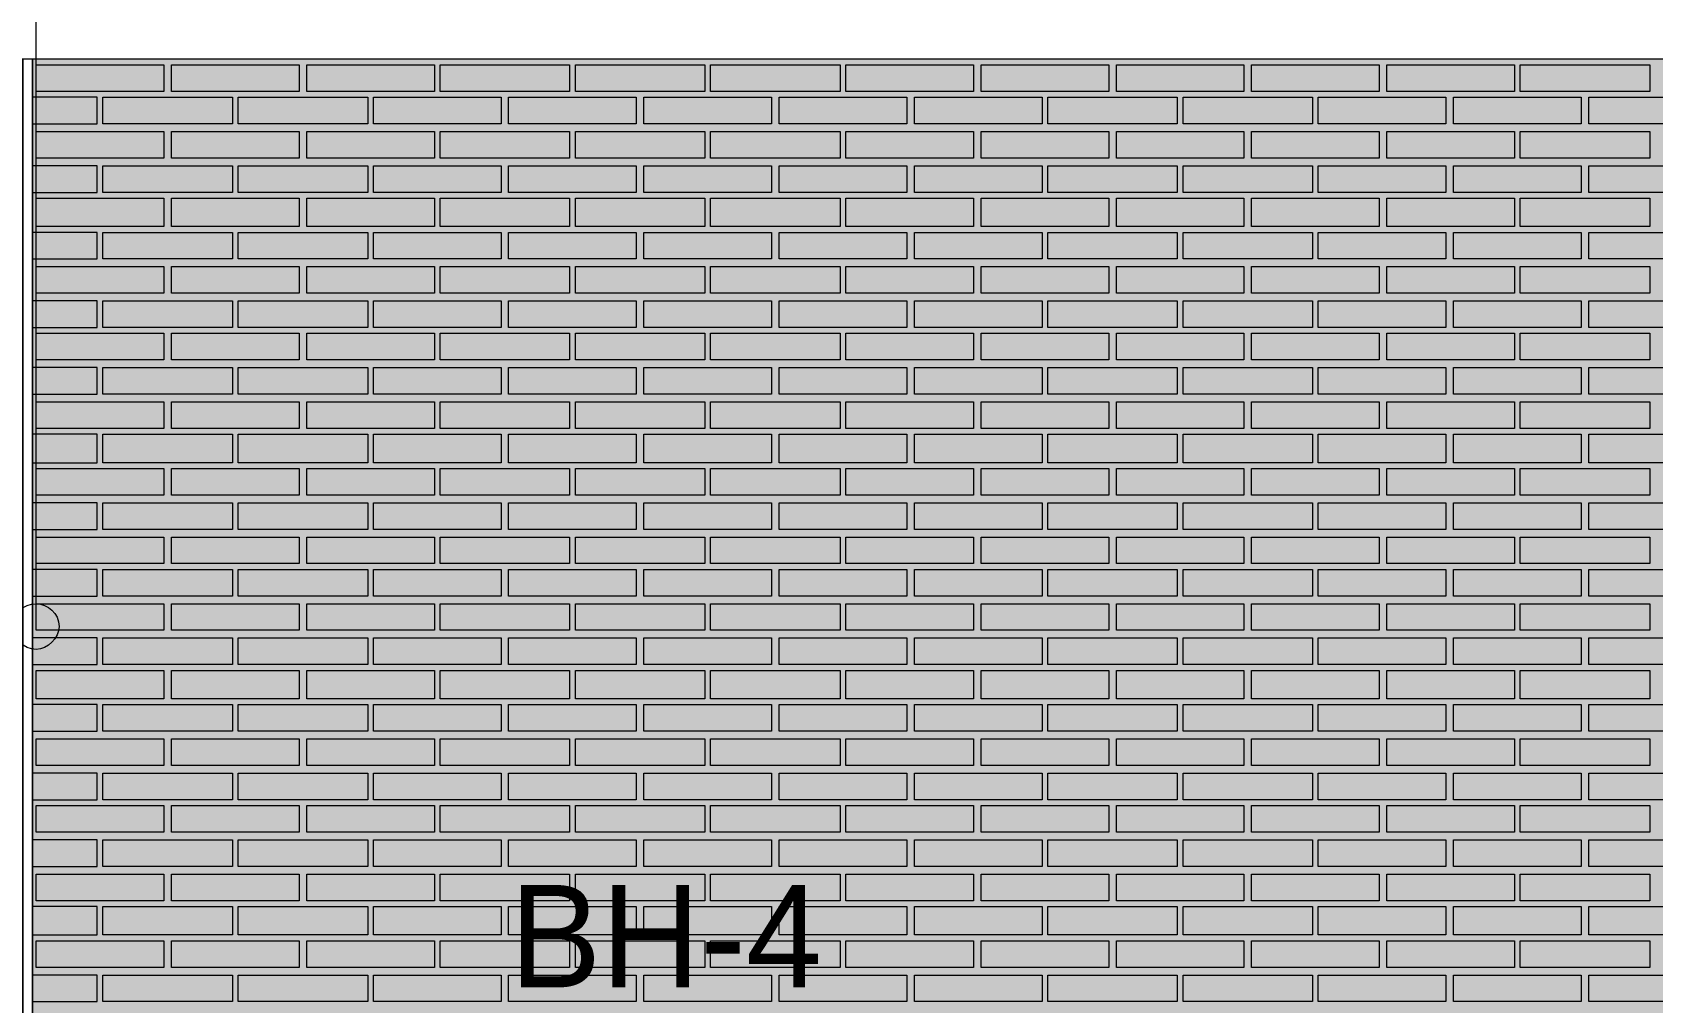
# Model space of a CAD drawing. Header units: millimetres. Extents: x -28928 to 100580, y -22867 to 36490.
# Drawn here: x 52663 to 56261, y 27993 to 30148 of the extents above; entities that cross this region are included whole.
import ezdxf

# ---------------------------------------------------------------- set-up
doc = ezdxf.new("R2010")
doc.units = ezdxf.units.MM
doc.layers.add('PDF _Геометрия', color=7, linetype='Continuous', true_color=0x8f8e8d)
doc.layers.add('PDF _Сплошная заливка', color=7, linetype='Continuous', true_color=0xffffff)
doc.layers.add('PDF _Текст', color=7, linetype='Continuous')

msp = doc.modelspace()

# ---------------------------------------------------------------- hatches: boundary and pattern name
at = {"layer": 'PDF _Сплошная заливка', "true_color": 0xdcd6cf, "transparency": 33554559}
msp.add_hatch(color=254, dxfattribs=at).paths.add_polyline_path([(64868.4, 16343.4), (64868.4, 19592.6), (66268.7, 19592.6), (66268.7, 16343.4), (82239.9, 16343.4), (82239.9, 30089.1), (52662.6, 30089.1), (52662.6, 16343.4), (62173.4, 16343.4), (62173.4, 19592.6), (64271.8, 19592.6), (64271.8, 16343.4)])

# ---------------------------------------------------------------- linework, layer by layer
at = {"layer": 'PDF _Геометрия', "color": 7, "lineweight": 9}
for points in [[(52671.1, 28824.1), (52671.1, 32386.4), (51956.1, 32386.4)], [(82320.3, 30089.1), (82320.3, 30207.6), (82320.3, 30089.1), (-21934.3, 30089.1), (-21934.3, 30207.6), (82320.3, 30207.6)], [(19133.7, 16343.4), (52641.4, 16343.4), (52641.4, 30089.1), (52641.4, 16343.4), (52662.6, 16343.4), (52662.6, 30089.1), (52662.6, 16343.4), (62173.4, 16343.4), (62173.4, 19592.6), (64271.8, 19592.6), (64271.8, 16343.4), (64868.4, 16343.4), (64868.4, 19592.6), (66268.7, 19592.6), (66268.7, 16343.4), (82239.9, 16343.4)]]:
    msp.add_lwpolyline(points, dxfattribs=at)
at = {"layer": 'PDF _Геометрия', "lineweight": 9}
for points in [[(52954.5, 30076.4), (52954.5, 30017.2), (52671.1, 30017.2), (52671.1, 30076.4)], [(53254.9, 30076.4), (53254.9, 30017.2), (52971.4, 30017.2), (52971.4, 30076.4)], [(53555.3, 30076.4), (53555.3, 30017.2), (53271.8, 30017.2), (53271.8, 30076.4)], [(53855.7, 30076.4), (53855.7, 30017.2), (53568, 30017.2), (53568, 30076.4)], [(54156.1, 30076.4), (54156.1, 30017.2), (53868.4, 30017.2), (53868.4, 30076.4)], [(54456.4, 30076.4), (54456.4, 30017.2), (54168.7, 30017.2), (54168.7, 30076.4)], [(54752.6, 30076.4), (54752.6, 30017.2), (54469.1, 30017.2), (54469.1, 30076.4)], [(55053, 30076.4), (55053, 30017.2), (54769.5, 30017.2), (54769.5, 30076.4)], [(55353.4, 30076.4), (55353.4, 30017.2), (55069.9, 30017.2), (55069.9, 30076.4)], [(55653.7, 30076.4), (55653.7, 30017.2), (55370.3, 30017.2), (55370.3, 30076.4)], [(55954.1, 30076.4), (55954.1, 30017.2), (55670.7, 30017.2), (55670.7, 30076.4)], [(56254.5, 30076.4), (56254.5, 30017.2), (55966.8, 30017.2), (55966.8, 30076.4)], [(53106.8, 29945.3), (52963, 29945.3), (52819.1, 29945.3), (52819.1, 30004.5), (52963, 30004.5), (53106.8, 30004.5)], [(53407.2, 29945.3), (53263.4, 29945.3), (53119.5, 29945.3), (53119.5, 30004.5), (53263.4, 30004.5), (53407.2, 30004.5)], [(53703.4, 29945.3), (53563.7, 29945.3), (53419.9, 29945.3), (53419.9, 30004.5), (53563.7, 30004.5), (53703.4, 30004.5)], [(54003.7, 29945.3), (53864.1, 29945.3), (53720.3, 29945.3), (53720.3, 30004.5), (53864.1, 30004.5), (54003.7, 30004.5)], [(54304.1, 29945.3), (54160.3, 29945.3), (54020.7, 29945.3), (54020.7, 30004.5), (54160.3, 30004.5), (54304.1, 30004.5)], [(54604.5, 29945.3), (54460.7, 29945.3), (54321.1, 29945.3), (54321.1, 30004.5), (54460.7, 30004.5), (54604.5, 30004.5)], [(54904.9, 29945.3), (54761.1, 29945.3), (54621.4, 29945.3), (54621.4, 30004.5), (54761.1, 30004.5), (54904.9, 30004.5)], [(55205.3, 29945.3), (55061.4, 29945.3), (54917.6, 29945.3), (54917.6, 30004.5), (55061.4, 30004.5), (55205.3, 30004.5)], [(55505.7, 29945.3), (55361.8, 29945.3), (55218, 29945.3), (55218, 30004.5), (55361.8, 30004.5), (55505.7, 30004.5)], [(55801.8, 29945.3), (55662.2, 29945.3), (55518.4, 29945.3), (55518.4, 30004.5), (55662.2, 30004.5), (55801.8, 30004.5)], [(56102.2, 29945.3), (55962.6, 29945.3), (55818.7, 29945.3), (55818.7, 30004.5), (55962.6, 30004.5), (56102.2, 30004.5)], [(56402.6, 29945.3), (56258.7, 29945.3), (56119.1, 29945.3), (56119.1, 30004.5), (56258.7, 30004.5), (56402.6, 30004.5)], [(52954.5, 29928.4), (52954.5, 29869.1), (52671.1, 29869.1), (52671.1, 29928.4)], [(53254.9, 29928.4), (53254.9, 29869.1), (52971.4, 29869.1), (52971.4, 29928.4)], [(53555.3, 29928.4), (53555.3, 29869.1), (53271.8, 29869.1), (53271.8, 29928.4)], [(53855.7, 29928.4), (53855.7, 29869.1), (53568, 29869.1), (53568, 29928.4)], [(54156.1, 29928.4), (54156.1, 29869.1), (53868.4, 29869.1), (53868.4, 29928.4)], [(54456.4, 29928.4), (54456.4, 29869.1), (54168.7, 29869.1), (54168.7, 29928.4)], [(54752.6, 29928.4), (54752.6, 29869.1), (54469.1, 29869.1), (54469.1, 29928.4)], [(55053, 29928.4), (55053, 29869.1), (54769.5, 29869.1), (54769.5, 29928.4)], [(55353.4, 29928.4), (55353.4, 29869.1), (55069.9, 29869.1), (55069.9, 29928.4)], [(55653.7, 29928.4), (55653.7, 29869.1), (55370.3, 29869.1), (55370.3, 29928.4)], [(55954.1, 29928.4), (55954.1, 29869.1), (55670.7, 29869.1), (55670.7, 29928.4)], [(56254.5, 29928.4), (56254.5, 29869.1), (55966.8, 29869.1), (55966.8, 29928.4)], [(53106.8, 29793), (52963, 29793), (52819.1, 29793), (52819.1, 29852.2), (52963, 29852.2), (53106.8, 29852.2)], [(53407.2, 29793), (53263.4, 29793), (53119.5, 29793), (53119.5, 29852.2), (53263.4, 29852.2), (53407.2, 29852.2)], [(53703.4, 29793), (53563.7, 29793), (53419.9, 29793), (53419.9, 29852.2), (53563.7, 29852.2), (53703.4, 29852.2)], [(54003.7, 29793), (53864.1, 29793), (53720.3, 29793), (53720.3, 29852.2), (53864.1, 29852.2), (54003.7, 29852.2)], [(54304.1, 29793), (54160.3, 29793), (54020.7, 29793), (54020.7, 29852.2), (54160.3, 29852.2), (54304.1, 29852.2)], [(54604.5, 29793), (54460.7, 29793), (54321.1, 29793), (54321.1, 29852.2), (54460.7, 29852.2), (54604.5, 29852.2)], [(54904.9, 29793), (54761.1, 29793), (54621.4, 29793), (54621.4, 29852.2), (54761.1, 29852.2), (54904.9, 29852.2)], [(55205.3, 29793), (55061.4, 29793), (54917.6, 29793), (54917.6, 29852.2), (55061.4, 29852.2), (55205.3, 29852.2)], [(55505.7, 29793), (55361.8, 29793), (55218, 29793), (55218, 29852.2), (55361.8, 29852.2), (55505.7, 29852.2)], [(55801.8, 29793), (55662.2, 29793), (55518.4, 29793), (55518.4, 29852.2), (55662.2, 29852.2), (55801.8, 29852.2)], [(56102.2, 29793), (55962.6, 29793), (55818.7, 29793), (55818.7, 29852.2), (55962.6, 29852.2), (56102.2, 29852.2)], [(56402.6, 29793), (56258.7, 29793), (56119.1, 29793), (56119.1, 29852.2), (56258.7, 29852.2), (56402.6, 29852.2)], [(52954.5, 29780.3), (52954.5, 29716.8), (52671.1, 29716.8), (52671.1, 29780.3)], [(53254.9, 29780.3), (53254.9, 29716.8), (52971.4, 29716.8), (52971.4, 29780.3)], [(53555.3, 29780.3), (53555.3, 29716.8), (53271.8, 29716.8), (53271.8, 29780.3)], [(53855.7, 29780.3), (53855.7, 29716.8), (53568, 29716.8), (53568, 29780.3)], [(54156.1, 29780.3), (54156.1, 29716.8), (53868.4, 29716.8), (53868.4, 29780.3)], [(54456.4, 29780.3), (54456.4, 29716.8), (54168.7, 29716.8), (54168.7, 29780.3)], [(54752.6, 29780.3), (54752.6, 29716.8), (54469.1, 29716.8), (54469.1, 29780.3)], [(55053, 29780.3), (55053, 29716.8), (54769.5, 29716.8), (54769.5, 29780.3)], [(55353.4, 29780.3), (55353.4, 29716.8), (55069.9, 29716.8), (55069.9, 29780.3)], [(55653.7, 29780.3), (55653.7, 29716.8), (55370.3, 29716.8), (55370.3, 29780.3)], [(55954.1, 29780.3), (55954.1, 29716.8), (55670.7, 29716.8), (55670.7, 29780.3)], [(56254.5, 29780.3), (56254.5, 29716.8), (55966.8, 29716.8), (55966.8, 29780.3)], [(53106.8, 29644.9), (52963, 29644.9), (52819.1, 29644.9), (52819.1, 29704.1), (52963, 29704.1), (53106.8, 29704.1)], [(53407.2, 29644.9), (53263.4, 29644.9), (53119.5, 29644.9), (53119.5, 29704.1), (53263.4, 29704.1), (53407.2, 29704.1)], [(53703.4, 29644.9), (53563.7, 29644.9), (53419.9, 29644.9), (53419.9, 29704.1), (53563.7, 29704.1), (53703.4, 29704.1)], [(54003.7, 29644.9), (53864.1, 29644.9), (53720.3, 29644.9), (53720.3, 29704.1), (53864.1, 29704.1), (54003.7, 29704.1)], [(54304.1, 29644.9), (54160.3, 29644.9), (54020.7, 29644.9), (54020.7, 29704.1), (54160.3, 29704.1), (54304.1, 29704.1)], [(54604.5, 29644.9), (54460.7, 29644.9), (54321.1, 29644.9), (54321.1, 29704.1), (54460.7, 29704.1), (54604.5, 29704.1)], [(54904.9, 29644.9), (54761.1, 29644.9), (54621.4, 29644.9), (54621.4, 29704.1), (54761.1, 29704.1), (54904.9, 29704.1)], [(55205.3, 29644.9), (55061.4, 29644.9), (54917.6, 29644.9), (54917.6, 29704.1), (55061.4, 29704.1), (55205.3, 29704.1)], [(55505.7, 29644.9), (55361.8, 29644.9), (55218, 29644.9), (55218, 29704.1), (55361.8, 29704.1), (55505.7, 29704.1)], [(55801.8, 29644.9), (55662.2, 29644.9), (55518.4, 29644.9), (55518.4, 29704.1), (55662.2, 29704.1), (55801.8, 29704.1)], [(56102.2, 29644.9), (55962.6, 29644.9), (55818.7, 29644.9), (55818.7, 29704.1), (55962.6, 29704.1), (56102.2, 29704.1)], [(56402.6, 29644.9), (56258.7, 29644.9), (56119.1, 29644.9), (56119.1, 29704.1), (56258.7, 29704.1), (56402.6, 29704.1)], [(52954.5, 29628), (52954.5, 29568.7), (52671.1, 29568.7), (52671.1, 29628)], [(53254.9, 29628), (53254.9, 29568.7), (52971.4, 29568.7), (52971.4, 29628)], [(53555.3, 29628), (53555.3, 29568.7), (53271.8, 29568.7), (53271.8, 29628)], [(53855.7, 29628), (53855.7, 29568.7), (53568, 29568.7), (53568, 29628)], [(54156.1, 29628), (54156.1, 29568.7), (53868.4, 29568.7), (53868.4, 29628)], [(54456.4, 29628), (54456.4, 29568.7), (54168.7, 29568.7), (54168.7, 29628)], [(54752.6, 29628), (54752.6, 29568.7), (54469.1, 29568.7), (54469.1, 29628)], [(55053, 29628), (55053, 29568.7), (54769.5, 29568.7), (54769.5, 29628)], [(55353.4, 29628), (55353.4, 29568.7), (55069.9, 29568.7), (55069.9, 29628)], [(55653.7, 29628), (55653.7, 29568.7), (55370.3, 29568.7), (55370.3, 29628)], [(55954.1, 29628), (55954.1, 29568.7), (55670.7, 29568.7), (55670.7, 29628)], [(56254.5, 29628), (56254.5, 29568.7), (55966.8, 29568.7), (55966.8, 29628)], [(53106.8, 29492.6), (52963, 29492.6), (52819.1, 29492.6), (52819.1, 29551.8), (52963, 29551.8), (53106.8, 29551.8)], [(53407.2, 29492.6), (53263.4, 29492.6), (53119.5, 29492.6), (53119.5, 29551.8), (53263.4, 29551.8), (53407.2, 29551.8)], [(53703.4, 29492.6), (53563.7, 29492.6), (53419.9, 29492.6), (53419.9, 29551.8), (53563.7, 29551.8), (53703.4, 29551.8)], [(54003.7, 29492.6), (53864.1, 29492.6), (53720.3, 29492.6), (53720.3, 29551.8), (53864.1, 29551.8), (54003.7, 29551.8)], [(54304.1, 29492.6), (54160.3, 29492.6), (54020.7, 29492.6), (54020.7, 29551.8), (54160.3, 29551.8), (54304.1, 29551.8)], [(54604.5, 29492.6), (54460.7, 29492.6), (54321.1, 29492.6), (54321.1, 29551.8), (54460.7, 29551.8), (54604.5, 29551.8)], [(54904.9, 29492.6), (54761.1, 29492.6), (54621.4, 29492.6), (54621.4, 29551.8), (54761.1, 29551.8), (54904.9, 29551.8)], [(55205.3, 29492.6), (55061.4, 29492.6), (54917.6, 29492.6), (54917.6, 29551.8), (55061.4, 29551.8), (55205.3, 29551.8)], [(55505.7, 29492.6), (55361.8, 29492.6), (55218, 29492.6), (55218, 29551.8), (55361.8, 29551.8), (55505.7, 29551.8)], [(55801.8, 29492.6), (55662.2, 29492.6), (55518.4, 29492.6), (55518.4, 29551.8), (55662.2, 29551.8), (55801.8, 29551.8)], [(56102.2, 29492.6), (55962.6, 29492.6), (55818.7, 29492.6), (55818.7, 29551.8), (55962.6, 29551.8), (56102.2, 29551.8)], [(56402.6, 29492.6), (56258.7, 29492.6), (56119.1, 29492.6), (56119.1, 29551.8), (56258.7, 29551.8), (56402.6, 29551.8)], [(52954.5, 29479.9), (52954.5, 29420.7), (52671.1, 29420.7), (52671.1, 29479.9)], [(53254.9, 29479.9), (53254.9, 29420.7), (52971.4, 29420.7), (52971.4, 29479.9)], [(53555.3, 29479.9), (53555.3, 29420.7), (53271.8, 29420.7), (53271.8, 29479.9)], [(53855.7, 29479.9), (53855.7, 29420.7), (53568, 29420.7), (53568, 29479.9)], [(54156.1, 29479.9), (54156.1, 29420.7), (53868.4, 29420.7), (53868.4, 29479.9)], [(54456.4, 29479.9), (54456.4, 29420.7), (54168.7, 29420.7), (54168.7, 29479.9)], [(54752.6, 29479.9), (54752.6, 29420.7), (54469.1, 29420.7), (54469.1, 29479.9)], [(55053, 29479.9), (55053, 29420.7), (54769.5, 29420.7), (54769.5, 29479.9)], [(55353.4, 29479.9), (55353.4, 29420.7), (55069.9, 29420.7), (55069.9, 29479.9)], [(55653.7, 29479.9), (55653.7, 29420.7), (55370.3, 29420.7), (55370.3, 29479.9)], [(55954.1, 29479.9), (55954.1, 29420.7), (55670.7, 29420.7), (55670.7, 29479.9)], [(56254.5, 29479.9), (56254.5, 29420.7), (55966.8, 29420.7), (55966.8, 29479.9)], [(53106.8, 29344.5), (52963, 29344.5), (52819.1, 29344.5), (52819.1, 29403.7), (52963, 29403.7), (53106.8, 29403.7)], [(53407.2, 29344.5), (53263.4, 29344.5), (53119.5, 29344.5), (53119.5, 29403.7), (53263.4, 29403.7), (53407.2, 29403.7)], [(53703.4, 29344.5), (53563.7, 29344.5), (53419.9, 29344.5), (53419.9, 29403.7), (53563.7, 29403.7), (53703.4, 29403.7)], [(54003.7, 29344.5), (53864.1, 29344.5), (53720.3, 29344.5), (53720.3, 29403.7), (53864.1, 29403.7), (54003.7, 29403.7)], [(54304.1, 29344.5), (54160.3, 29344.5), (54020.7, 29344.5), (54020.7, 29403.7), (54160.3, 29403.7), (54304.1, 29403.7)], [(54604.5, 29344.5), (54460.7, 29344.5), (54321.1, 29344.5), (54321.1, 29403.7), (54460.7, 29403.7), (54604.5, 29403.7)], [(54904.9, 29344.5), (54761.1, 29344.5), (54621.4, 29344.5), (54621.4, 29403.7), (54761.1, 29403.7), (54904.9, 29403.7)], [(55205.3, 29344.5), (55061.4, 29344.5), (54917.6, 29344.5), (54917.6, 29403.7), (55061.4, 29403.7), (55205.3, 29403.7)], [(55505.7, 29344.5), (55361.8, 29344.5), (55218, 29344.5), (55218, 29403.7), (55361.8, 29403.7), (55505.7, 29403.7)], [(55801.8, 29344.5), (55662.2, 29344.5), (55518.4, 29344.5), (55518.4, 29403.7), (55662.2, 29403.7), (55801.8, 29403.7)], [(56102.2, 29344.5), (55962.6, 29344.5), (55818.7, 29344.5), (55818.7, 29403.7), (55962.6, 29403.7), (56102.2, 29403.7)], [(56402.6, 29344.5), (56258.7, 29344.5), (56119.1, 29344.5), (56119.1, 29403.7), (56258.7, 29403.7), (56402.6, 29403.7)], [(52954.5, 29327.6), (52954.5, 29268.4), (52671.1, 29268.4), (52671.1, 29327.6)], [(53254.9, 29327.6), (53254.9, 29268.4), (52971.4, 29268.4), (52971.4, 29327.6)], [(53555.3, 29327.6), (53555.3, 29268.4), (53271.8, 29268.4), (53271.8, 29327.6)], [(53855.7, 29327.6), (53855.7, 29268.4), (53568, 29268.4), (53568, 29327.6)], [(54156.1, 29327.6), (54156.1, 29268.4), (53868.4, 29268.4), (53868.4, 29327.6)], [(54456.4, 29327.6), (54456.4, 29268.4), (54168.7, 29268.4), (54168.7, 29327.6)], [(54752.6, 29327.6), (54752.6, 29268.4), (54469.1, 29268.4), (54469.1, 29327.6)], [(55053, 29327.6), (55053, 29268.4), (54769.5, 29268.4), (54769.5, 29327.6)], [(55353.4, 29327.6), (55353.4, 29268.4), (55069.9, 29268.4), (55069.9, 29327.6)], [(55653.7, 29327.6), (55653.7, 29268.4), (55370.3, 29268.4), (55370.3, 29327.6)], [(55954.1, 29327.6), (55954.1, 29268.4), (55670.7, 29268.4), (55670.7, 29327.6)], [(56254.5, 29327.6), (56254.5, 29268.4), (55966.8, 29268.4), (55966.8, 29327.6)], [(53106.8, 29192.2), (52963, 29192.2), (52819.1, 29192.2), (52819.1, 29255.7), (52963, 29255.7), (53106.8, 29255.7)], [(53407.2, 29192.2), (53263.4, 29192.2), (53119.5, 29192.2), (53119.5, 29255.7), (53263.4, 29255.7), (53407.2, 29255.7)], [(53703.4, 29192.2), (53563.7, 29192.2), (53419.9, 29192.2), (53419.9, 29255.7), (53563.7, 29255.7), (53703.4, 29255.7)], [(54003.7, 29192.2), (53864.1, 29192.2), (53720.3, 29192.2), (53720.3, 29255.7), (53864.1, 29255.7), (54003.7, 29255.7)], [(54304.1, 29192.2), (54160.3, 29192.2), (54020.7, 29192.2), (54020.7, 29255.7), (54160.3, 29255.7), (54304.1, 29255.7)], [(54604.5, 29192.2), (54460.7, 29192.2), (54321.1, 29192.2), (54321.1, 29255.7), (54460.7, 29255.7), (54604.5, 29255.7)], [(54904.9, 29192.2), (54761.1, 29192.2), (54621.4, 29192.2), (54621.4, 29255.7), (54761.1, 29255.7), (54904.9, 29255.7)], [(55205.3, 29192.2), (55061.4, 29192.2), (54917.6, 29192.2), (54917.6, 29255.7), (55061.4, 29255.7), (55205.3, 29255.7)], [(55505.7, 29192.2), (55361.8, 29192.2), (55218, 29192.2), (55218, 29255.7), (55361.8, 29255.7), (55505.7, 29255.7)], [(55801.8, 29192.2), (55662.2, 29192.2), (55518.4, 29192.2), (55518.4, 29255.7), (55662.2, 29255.7), (55801.8, 29255.7)], [(56102.2, 29192.2), (55962.6, 29192.2), (55818.7, 29192.2), (55818.7, 29255.7), (55962.6, 29255.7), (56102.2, 29255.7)], [(56402.6, 29192.2), (56258.7, 29192.2), (56119.1, 29192.2), (56119.1, 29255.7), (56258.7, 29255.7), (56402.6, 29255.7)], [(52954.5, 29179.5), (52954.5, 29120.3), (52671.1, 29120.3), (52671.1, 29179.5)], [(53254.9, 29179.5), (53254.9, 29120.3), (52971.4, 29120.3), (52971.4, 29179.5)], [(53555.3, 29179.5), (53555.3, 29120.3), (53271.8, 29120.3), (53271.8, 29179.5)], [(53855.7, 29179.5), (53855.7, 29120.3), (53568, 29120.3), (53568, 29179.5)], [(54156.1, 29179.5), (54156.1, 29120.3), (53868.4, 29120.3), (53868.4, 29179.5)], [(54456.4, 29179.5), (54456.4, 29120.3), (54168.7, 29120.3), (54168.7, 29179.5)], [(54752.6, 29179.5), (54752.6, 29120.3), (54469.1, 29120.3), (54469.1, 29179.5)], [(55053, 29179.5), (55053, 29120.3), (54769.5, 29120.3), (54769.5, 29179.5)], [(55353.4, 29179.5), (55353.4, 29120.3), (55069.9, 29120.3), (55069.9, 29179.5)], [(55653.7, 29179.5), (55653.7, 29120.3), (55370.3, 29120.3), (55370.3, 29179.5)], [(55954.1, 29179.5), (55954.1, 29120.3), (55670.7, 29120.3), (55670.7, 29179.5)], [(56254.5, 29179.5), (56254.5, 29120.3), (55966.8, 29120.3), (55966.8, 29179.5)], [(53106.8, 29044.1), (52963, 29044.1), (52819.1, 29044.1), (52819.1, 29103.4), (52963, 29103.4), (53106.8, 29103.4)], [(53407.2, 29044.1), (53263.4, 29044.1), (53119.5, 29044.1), (53119.5, 29103.4), (53263.4, 29103.4), (53407.2, 29103.4)], [(53703.4, 29044.1), (53563.7, 29044.1), (53419.9, 29044.1), (53419.9, 29103.4), (53563.7, 29103.4), (53703.4, 29103.4)], [(54003.7, 29044.1), (53864.1, 29044.1), (53720.3, 29044.1), (53720.3, 29103.4), (53864.1, 29103.4), (54003.7, 29103.4)], [(54304.1, 29044.1), (54160.3, 29044.1), (54020.7, 29044.1), (54020.7, 29103.4), (54160.3, 29103.4), (54304.1, 29103.4)], [(54604.5, 29044.1), (54460.7, 29044.1), (54321.1, 29044.1), (54321.1, 29103.4), (54460.7, 29103.4), (54604.5, 29103.4)], [(54904.9, 29044.1), (54761.1, 29044.1), (54621.4, 29044.1), (54621.4, 29103.4), (54761.1, 29103.4), (54904.9, 29103.4)], [(55205.3, 29044.1), (55061.4, 29044.1), (54917.6, 29044.1), (54917.6, 29103.4), (55061.4, 29103.4), (55205.3, 29103.4)], [(55505.7, 29044.1), (55361.8, 29044.1), (55218, 29044.1), (55218, 29103.4), (55361.8, 29103.4), (55505.7, 29103.4)], [(55801.8, 29044.1), (55662.2, 29044.1), (55518.4, 29044.1), (55518.4, 29103.4), (55662.2, 29103.4), (55801.8, 29103.4)], [(56102.2, 29044.1), (55962.6, 29044.1), (55818.7, 29044.1), (55818.7, 29103.4), (55962.6, 29103.4), (56102.2, 29103.4)], [(56402.6, 29044.1), (56258.7, 29044.1), (56119.1, 29044.1), (56119.1, 29103.4), (56258.7, 29103.4), (56402.6, 29103.4)], [(52954.5, 29027.2), (52954.5, 28968), (52671.1, 28968), (52671.1, 29027.2)], [(53254.9, 29027.2), (53254.9, 28968), (52971.4, 28968), (52971.4, 29027.2)], [(53555.3, 29027.2), (53555.3, 28968), (53271.8, 28968), (53271.8, 29027.2)], [(53855.7, 29027.2), (53855.7, 28968), (53568, 28968), (53568, 29027.2)], [(54156.1, 29027.2), (54156.1, 28968), (53868.4, 28968), (53868.4, 29027.2)], [(54456.4, 29027.2), (54456.4, 28968), (54168.7, 28968), (54168.7, 29027.2)], [(54752.6, 29027.2), (54752.6, 28968), (54469.1, 28968), (54469.1, 29027.2)], [(55053, 29027.2), (55053, 28968), (54769.5, 28968), (54769.5, 29027.2)], [(55353.4, 29027.2), (55353.4, 28968), (55069.9, 28968), (55069.9, 29027.2)], [(55653.7, 29027.2), (55653.7, 28968), (55370.3, 28968), (55370.3, 29027.2)], [(55954.1, 29027.2), (55954.1, 28968), (55670.7, 28968), (55670.7, 29027.2)], [(56254.5, 29027.2), (56254.5, 28968), (55966.8, 28968), (55966.8, 29027.2)], [(53106.8, 28896), (52963, 28896), (52819.1, 28896), (52819.1, 28955.3), (52963, 28955.3), (53106.8, 28955.3)], [(53407.2, 28896), (53263.4, 28896), (53119.5, 28896), (53119.5, 28955.3), (53263.4, 28955.3), (53407.2, 28955.3)], [(53703.4, 28896), (53563.7, 28896), (53419.9, 28896), (53419.9, 28955.3), (53563.7, 28955.3), (53703.4, 28955.3)], [(54003.7, 28896), (53864.1, 28896), (53720.3, 28896), (53720.3, 28955.3), (53864.1, 28955.3), (54003.7, 28955.3)], [(54304.1, 28896), (54160.3, 28896), (54020.7, 28896), (54020.7, 28955.3), (54160.3, 28955.3), (54304.1, 28955.3)], [(54604.5, 28896), (54460.7, 28896), (54321.1, 28896), (54321.1, 28955.3), (54460.7, 28955.3), (54604.5, 28955.3)], [(54904.9, 28896), (54761.1, 28896), (54621.4, 28896), (54621.4, 28955.3), (54761.1, 28955.3), (54904.9, 28955.3)], [(55205.3, 28896), (55061.4, 28896), (54917.6, 28896), (54917.6, 28955.3), (55061.4, 28955.3), (55205.3, 28955.3)], [(55505.7, 28896), (55361.8, 28896), (55218, 28896), (55218, 28955.3), (55361.8, 28955.3), (55505.7, 28955.3)], [(55801.8, 28896), (55662.2, 28896), (55518.4, 28896), (55518.4, 28955.3), (55662.2, 28955.3), (55801.8, 28955.3)], [(56102.2, 28896), (55962.6, 28896), (55818.7, 28896), (55818.7, 28955.3), (55962.6, 28955.3), (56102.2, 28955.3)], [(56402.6, 28896), (56258.7, 28896), (56119.1, 28896), (56119.1, 28955.3), (56258.7, 28955.3), (56402.6, 28955.3)], [(52954.5, 28879.1), (52954.5, 28819.9), (52671.1, 28819.9), (52671.1, 28879.1)], [(53254.9, 28879.1), (53254.9, 28819.9), (52971.4, 28819.9), (52971.4, 28879.1)], [(53555.3, 28879.1), (53555.3, 28819.9), (53271.8, 28819.9), (53271.8, 28879.1)], [(53855.7, 28879.1), (53855.7, 28819.9), (53568, 28819.9), (53568, 28879.1)], [(54156.1, 28879.1), (54156.1, 28819.9), (53868.4, 28819.9), (53868.4, 28879.1)], [(54456.4, 28879.1), (54456.4, 28819.9), (54168.7, 28819.9), (54168.7, 28879.1)], [(54752.6, 28879.1), (54752.6, 28819.9), (54469.1, 28819.9), (54469.1, 28879.1)], [(55053, 28879.1), (55053, 28819.9), (54769.5, 28819.9), (54769.5, 28879.1)], [(55353.4, 28879.1), (55353.4, 28819.9), (55069.9, 28819.9), (55069.9, 28879.1)], [(55653.7, 28879.1), (55653.7, 28819.9), (55370.3, 28819.9), (55370.3, 28879.1)], [(55954.1, 28879.1), (55954.1, 28819.9), (55670.7, 28819.9), (55670.7, 28879.1)], [(56254.5, 28879.1), (56254.5, 28819.9), (55966.8, 28819.9), (55966.8, 28879.1)], [(53106.8, 28743.7), (52963, 28743.7), (52819.1, 28743.7), (52819.1, 28803), (52963, 28803), (53106.8, 28803)], [(53407.2, 28743.7), (53263.4, 28743.7), (53119.5, 28743.7), (53119.5, 28803), (53263.4, 28803), (53407.2, 28803)], [(53703.4, 28743.7), (53563.7, 28743.7), (53419.9, 28743.7), (53419.9, 28803), (53563.7, 28803), (53703.4, 28803)], [(54003.7, 28743.7), (53864.1, 28743.7), (53720.3, 28743.7), (53720.3, 28803), (53864.1, 28803), (54003.7, 28803)], [(54304.1, 28743.7), (54160.3, 28743.7), (54020.7, 28743.7), (54020.7, 28803), (54160.3, 28803), (54304.1, 28803)], [(54604.5, 28743.7), (54460.7, 28743.7), (54321.1, 28743.7), (54321.1, 28803), (54460.7, 28803), (54604.5, 28803)], [(54904.9, 28743.7), (54761.1, 28743.7), (54621.4, 28743.7), (54621.4, 28803), (54761.1, 28803), (54904.9, 28803)], [(55205.3, 28743.7), (55061.4, 28743.7), (54917.6, 28743.7), (54917.6, 28803), (55061.4, 28803), (55205.3, 28803)], [(55505.7, 28743.7), (55361.8, 28743.7), (55218, 28743.7), (55218, 28803), (55361.8, 28803), (55505.7, 28803)], [(55801.8, 28743.7), (55662.2, 28743.7), (55518.4, 28743.7), (55518.4, 28803), (55662.2, 28803), (55801.8, 28803)], [(56102.2, 28743.7), (55962.6, 28743.7), (55818.7, 28743.7), (55818.7, 28803), (55962.6, 28803), (56102.2, 28803)], [(56402.6, 28743.7), (56258.7, 28743.7), (56119.1, 28743.7), (56119.1, 28803), (56258.7, 28803), (56402.6, 28803)], [(52954.5, 28731), (52954.5, 28667.6), (52671.1, 28667.6), (52671.1, 28731)], [(53254.9, 28731), (53254.9, 28667.6), (52971.4, 28667.6), (52971.4, 28731)], [(53555.3, 28731), (53555.3, 28667.6), (53271.8, 28667.6), (53271.8, 28731)], [(53855.7, 28731), (53855.7, 28667.6), (53568, 28667.6), (53568, 28731)], [(54156.1, 28731), (54156.1, 28667.6), (53868.4, 28667.6), (53868.4, 28731)], [(54456.4, 28731), (54456.4, 28667.6), (54168.7, 28667.6), (54168.7, 28731)], [(54752.6, 28731), (54752.6, 28667.6), (54469.1, 28667.6), (54469.1, 28731)], [(55053, 28731), (55053, 28667.6), (54769.5, 28667.6), (54769.5, 28731)], [(55353.4, 28731), (55353.4, 28667.6), (55069.9, 28667.6), (55069.9, 28731)], [(55653.7, 28731), (55653.7, 28667.6), (55370.3, 28667.6), (55370.3, 28731)], [(55954.1, 28731), (55954.1, 28667.6), (55670.7, 28667.6), (55670.7, 28731)], [(56254.5, 28731), (56254.5, 28667.6), (55966.8, 28667.6), (55966.8, 28731)], [(53106.8, 28595.7), (52963, 28595.7), (52819.1, 28595.7), (52819.1, 28654.9), (52963, 28654.9), (53106.8, 28654.9)], [(53407.2, 28595.7), (53263.4, 28595.7), (53119.5, 28595.7), (53119.5, 28654.9), (53263.4, 28654.9), (53407.2, 28654.9)], [(53703.4, 28595.7), (53563.7, 28595.7), (53419.9, 28595.7), (53419.9, 28654.9), (53563.7, 28654.9), (53703.4, 28654.9)], [(54003.7, 28595.7), (53864.1, 28595.7), (53720.3, 28595.7), (53720.3, 28654.9), (53864.1, 28654.9), (54003.7, 28654.9)], [(54304.1, 28595.7), (54160.3, 28595.7), (54020.7, 28595.7), (54020.7, 28654.9), (54160.3, 28654.9), (54304.1, 28654.9)], [(54604.5, 28595.7), (54460.7, 28595.7), (54321.1, 28595.7), (54321.1, 28654.9), (54460.7, 28654.9), (54604.5, 28654.9)], [(54904.9, 28595.7), (54761.1, 28595.7), (54621.4, 28595.7), (54621.4, 28654.9), (54761.1, 28654.9), (54904.9, 28654.9)], [(55205.3, 28595.7), (55061.4, 28595.7), (54917.6, 28595.7), (54917.6, 28654.9), (55061.4, 28654.9), (55205.3, 28654.9)], [(55505.7, 28595.7), (55361.8, 28595.7), (55218, 28595.7), (55218, 28654.9), (55361.8, 28654.9), (55505.7, 28654.9)], [(55801.8, 28595.7), (55662.2, 28595.7), (55518.4, 28595.7), (55518.4, 28654.9), (55662.2, 28654.9), (55801.8, 28654.9)], [(56102.2, 28595.7), (55962.6, 28595.7), (55818.7, 28595.7), (55818.7, 28654.9), (55962.6, 28654.9), (56102.2, 28654.9)], [(56402.6, 28595.7), (56258.7, 28595.7), (56119.1, 28595.7), (56119.1, 28654.9), (56258.7, 28654.9), (56402.6, 28654.9)], [(52954.5, 28578.7), (52954.5, 28519.5), (52671.1, 28519.5), (52671.1, 28578.7)], [(53254.9, 28578.7), (53254.9, 28519.5), (52971.4, 28519.5), (52971.4, 28578.7)], [(53555.3, 28578.7), (53555.3, 28519.5), (53271.8, 28519.5), (53271.8, 28578.7)], [(53855.7, 28578.7), (53855.7, 28519.5), (53568, 28519.5), (53568, 28578.7)], [(54156.1, 28578.7), (54156.1, 28519.5), (53868.4, 28519.5), (53868.4, 28578.7)], [(54456.4, 28578.7), (54456.4, 28519.5), (54168.7, 28519.5), (54168.7, 28578.7)], [(54752.6, 28578.7), (54752.6, 28519.5), (54469.1, 28519.5), (54469.1, 28578.7)], [(55053, 28578.7), (55053, 28519.5), (54769.5, 28519.5), (54769.5, 28578.7)], [(55353.4, 28578.7), (55353.4, 28519.5), (55069.9, 28519.5), (55069.9, 28578.7)], [(55653.7, 28578.7), (55653.7, 28519.5), (55370.3, 28519.5), (55370.3, 28578.7)], [(55954.1, 28578.7), (55954.1, 28519.5), (55670.7, 28519.5), (55670.7, 28578.7)], [(56254.5, 28578.7), (56254.5, 28519.5), (55966.8, 28519.5), (55966.8, 28578.7)], [(53106.8, 28443.4), (52963, 28443.4), (52819.1, 28443.4), (52819.1, 28502.6), (52963, 28502.6), (53106.8, 28502.6)], [(53407.2, 28443.4), (53263.4, 28443.4), (53119.5, 28443.4), (53119.5, 28502.6), (53263.4, 28502.6), (53407.2, 28502.6)], [(53703.4, 28443.4), (53563.7, 28443.4), (53419.9, 28443.4), (53419.9, 28502.6), (53563.7, 28502.6), (53703.4, 28502.6)], [(54003.7, 28443.4), (53864.1, 28443.4), (53720.3, 28443.4), (53720.3, 28502.6), (53864.1, 28502.6), (54003.7, 28502.6)], [(54304.1, 28443.4), (54160.3, 28443.4), (54020.7, 28443.4), (54020.7, 28502.6), (54160.3, 28502.6), (54304.1, 28502.6)], [(54604.5, 28443.4), (54460.7, 28443.4), (54321.1, 28443.4), (54321.1, 28502.6), (54460.7, 28502.6), (54604.5, 28502.6)], [(54904.9, 28443.4), (54761.1, 28443.4), (54621.4, 28443.4), (54621.4, 28502.6), (54761.1, 28502.6), (54904.9, 28502.6)], [(55205.3, 28443.4), (55061.4, 28443.4), (54917.6, 28443.4), (54917.6, 28502.6), (55061.4, 28502.6), (55205.3, 28502.6)], [(55505.7, 28443.4), (55361.8, 28443.4), (55218, 28443.4), (55218, 28502.6), (55361.8, 28502.6), (55505.7, 28502.6)], [(55801.8, 28443.4), (55662.2, 28443.4), (55518.4, 28443.4), (55518.4, 28502.6), (55662.2, 28502.6), (55801.8, 28502.6)], [(56102.2, 28443.4), (55962.6, 28443.4), (55818.7, 28443.4), (55818.7, 28502.6), (55962.6, 28502.6), (56102.2, 28502.6)], [(56402.6, 28443.4), (56258.7, 28443.4), (56119.1, 28443.4), (56119.1, 28502.6), (56258.7, 28502.6), (56402.6, 28502.6)], [(52954.5, 28430.7), (52954.5, 28371.4), (52671.1, 28371.4), (52671.1, 28430.7)], [(53254.9, 28430.7), (53254.9, 28371.4), (52971.4, 28371.4), (52971.4, 28430.7)], [(53555.3, 28430.7), (53555.3, 28371.4), (53271.8, 28371.4), (53271.8, 28430.7)], [(53855.7, 28430.7), (53855.7, 28371.4), (53568, 28371.4), (53568, 28430.7)], [(54156.1, 28430.7), (54156.1, 28371.4), (53868.4, 28371.4), (53868.4, 28430.7)], [(54456.4, 28430.7), (54456.4, 28371.4), (54168.7, 28371.4), (54168.7, 28430.7)], [(54752.6, 28430.7), (54752.6, 28371.4), (54469.1, 28371.4), (54469.1, 28430.7)], [(55053, 28430.7), (55053, 28371.4), (54769.5, 28371.4), (54769.5, 28430.7)], [(55353.4, 28430.7), (55353.4, 28371.4), (55069.9, 28371.4), (55069.9, 28430.7)], [(55653.7, 28430.7), (55653.7, 28371.4), (55370.3, 28371.4), (55370.3, 28430.7)], [(55954.1, 28430.7), (55954.1, 28371.4), (55670.7, 28371.4), (55670.7, 28430.7)], [(56254.5, 28430.7), (56254.5, 28371.4), (55966.8, 28371.4), (55966.8, 28430.7)], [(53106.8, 28295.3), (52963, 28295.3), (52819.1, 28295.3), (52819.1, 28354.5), (52963, 28354.5), (53106.8, 28354.5)], [(53407.2, 28295.3), (53263.4, 28295.3), (53119.5, 28295.3), (53119.5, 28354.5), (53263.4, 28354.5), (53407.2, 28354.5)], [(53703.4, 28295.3), (53563.7, 28295.3), (53419.9, 28295.3), (53419.9, 28354.5), (53563.7, 28354.5), (53703.4, 28354.5)], [(54003.7, 28295.3), (53864.1, 28295.3), (53720.3, 28295.3), (53720.3, 28354.5), (53864.1, 28354.5), (54003.7, 28354.5)], [(54304.1, 28295.3), (54160.3, 28295.3), (54020.7, 28295.3), (54020.7, 28354.5), (54160.3, 28354.5), (54304.1, 28354.5)], [(54604.5, 28295.3), (54460.7, 28295.3), (54321.1, 28295.3), (54321.1, 28354.5), (54460.7, 28354.5), (54604.5, 28354.5)], [(54904.9, 28295.3), (54761.1, 28295.3), (54621.4, 28295.3), (54621.4, 28354.5), (54761.1, 28354.5), (54904.9, 28354.5)], [(55205.3, 28295.3), (55061.4, 28295.3), (54917.6, 28295.3), (54917.6, 28354.5), (55061.4, 28354.5), (55205.3, 28354.5)], [(55505.7, 28295.3), (55361.8, 28295.3), (55218, 28295.3), (55218, 28354.5), (55361.8, 28354.5), (55505.7, 28354.5)], [(55801.8, 28295.3), (55662.2, 28295.3), (55518.4, 28295.3), (55518.4, 28354.5), (55662.2, 28354.5), (55801.8, 28354.5)], [(56102.2, 28295.3), (55962.6, 28295.3), (55818.7, 28295.3), (55818.7, 28354.5), (55962.6, 28354.5), (56102.2, 28354.5)], [(56402.6, 28295.3), (56258.7, 28295.3), (56119.1, 28295.3), (56119.1, 28354.5), (56258.7, 28354.5), (56402.6, 28354.5)], [(52954.5, 28278.4), (52954.5, 28219.1), (52671.1, 28219.1), (52671.1, 28278.4)], [(53254.9, 28278.4), (53254.9, 28219.1), (52971.4, 28219.1), (52971.4, 28278.4)], [(53555.3, 28278.4), (53555.3, 28219.1), (53271.8, 28219.1), (53271.8, 28278.4)], [(53855.7, 28278.4), (53855.7, 28219.1), (53568, 28219.1), (53568, 28278.4)], [(54156.1, 28278.4), (54156.1, 28219.1), (53868.4, 28219.1), (53868.4, 28278.4)], [(54456.4, 28278.4), (54456.4, 28219.1), (54168.7, 28219.1), (54168.7, 28278.4)], [(54752.6, 28278.4), (54752.6, 28219.1), (54469.1, 28219.1), (54469.1, 28278.4)], [(55053, 28278.4), (55053, 28219.1), (54769.5, 28219.1), (54769.5, 28278.4)], [(55353.4, 28278.4), (55353.4, 28219.1), (55069.9, 28219.1), (55069.9, 28278.4)], [(55653.7, 28278.4), (55653.7, 28219.1), (55370.3, 28219.1), (55370.3, 28278.4)], [(55954.1, 28278.4), (55954.1, 28219.1), (55670.7, 28219.1), (55670.7, 28278.4)], [(56254.5, 28278.4), (56254.5, 28219.1), (55966.8, 28219.1), (55966.8, 28278.4)], [(53106.8, 28143), (52963, 28143), (52819.1, 28143), (52819.1, 28206.4), (52963, 28206.4), (53106.8, 28206.4)], [(53407.2, 28143), (53263.4, 28143), (53119.5, 28143), (53119.5, 28206.4), (53263.4, 28206.4), (53407.2, 28206.4)], [(53703.4, 28143), (53563.7, 28143), (53419.9, 28143), (53419.9, 28206.4), (53563.7, 28206.4), (53703.4, 28206.4)], [(54003.7, 28143), (53864.1, 28143), (53720.3, 28143), (53720.3, 28206.4), (53864.1, 28206.4), (54003.7, 28206.4)], [(54304.1, 28143), (54160.3, 28143), (54020.7, 28143), (54020.7, 28206.4), (54160.3, 28206.4), (54304.1, 28206.4)], [(54604.5, 28143), (54460.7, 28143), (54321.1, 28143), (54321.1, 28206.4), (54460.7, 28206.4), (54604.5, 28206.4)], [(54904.9, 28143), (54761.1, 28143), (54621.4, 28143), (54621.4, 28206.4), (54761.1, 28206.4), (54904.9, 28206.4)], [(55205.3, 28143), (55061.4, 28143), (54917.6, 28143), (54917.6, 28206.4), (55061.4, 28206.4), (55205.3, 28206.4)], [(55505.7, 28143), (55361.8, 28143), (55218, 28143), (55218, 28206.4), (55361.8, 28206.4), (55505.7, 28206.4)], [(55801.8, 28143), (55662.2, 28143), (55518.4, 28143), (55518.4, 28206.4), (55662.2, 28206.4), (55801.8, 28206.4)], [(56102.2, 28143), (55962.6, 28143), (55818.7, 28143), (55818.7, 28206.4), (55962.6, 28206.4), (56102.2, 28206.4)], [(56402.6, 28143), (56258.7, 28143), (56119.1, 28143), (56119.1, 28206.4), (56258.7, 28206.4), (56402.6, 28206.4)], [(52954.5, 28130.3), (52954.5, 28071), (52671.1, 28071), (52671.1, 28130.3)], [(53254.9, 28130.3), (53254.9, 28071), (52971.4, 28071), (52971.4, 28130.3)], [(53555.3, 28130.3), (53555.3, 28071), (53271.8, 28071), (53271.8, 28130.3)], [(53855.7, 28130.3), (53855.7, 28071), (53568, 28071), (53568, 28130.3)], [(54156.1, 28130.3), (54156.1, 28071), (53868.4, 28071), (53868.4, 28130.3)], [(54456.4, 28130.3), (54456.4, 28071), (54168.7, 28071), (54168.7, 28130.3)], [(54752.6, 28130.3), (54752.6, 28071), (54469.1, 28071), (54469.1, 28130.3)], [(55053, 28130.3), (55053, 28071), (54769.5, 28071), (54769.5, 28130.3)], [(55353.4, 28130.3), (55353.4, 28071), (55069.9, 28071), (55069.9, 28130.3)], [(55653.7, 28130.3), (55653.7, 28071), (55370.3, 28071), (55370.3, 28130.3)], [(55954.1, 28130.3), (55954.1, 28071), (55670.7, 28071), (55670.7, 28130.3)], [(56254.5, 28130.3), (56254.5, 28071), (55966.8, 28071), (55966.8, 28130.3)], [(53106.8, 27994.9), (52963, 27994.9), (52819.1, 27994.9), (52819.1, 28054.1), (52963, 28054.1), (53106.8, 28054.1)], [(53407.2, 27994.9), (53263.4, 27994.9), (53119.5, 27994.9), (53119.5, 28054.1), (53263.4, 28054.1), (53407.2, 28054.1)], [(53703.4, 27994.9), (53563.7, 27994.9), (53419.9, 27994.9), (53419.9, 28054.1), (53563.7, 28054.1), (53703.4, 28054.1)], [(54003.7, 27994.9), (53864.1, 27994.9), (53720.3, 27994.9), (53720.3, 28054.1), (53864.1, 28054.1), (54003.7, 28054.1)], [(54304.1, 27994.9), (54160.3, 27994.9), (54020.7, 27994.9), (54020.7, 28054.1), (54160.3, 28054.1), (54304.1, 28054.1)], [(54604.5, 27994.9), (54460.7, 27994.9), (54321.1, 27994.9), (54321.1, 28054.1), (54460.7, 28054.1), (54604.5, 28054.1)], [(54904.9, 27994.9), (54761.1, 27994.9), (54621.4, 27994.9), (54621.4, 28054.1), (54761.1, 28054.1), (54904.9, 28054.1)], [(55205.3, 27994.9), (55061.4, 27994.9), (54917.6, 27994.9), (54917.6, 28054.1), (55061.4, 28054.1), (55205.3, 28054.1)], [(55505.7, 27994.9), (55361.8, 27994.9), (55218, 27994.9), (55218, 28054.1), (55361.8, 28054.1), (55505.7, 28054.1)], [(55801.8, 27994.9), (55662.2, 27994.9), (55518.4, 27994.9), (55518.4, 28054.1), (55662.2, 28054.1), (55801.8, 28054.1)], [(56102.2, 27994.9), (55962.6, 27994.9), (55818.7, 27994.9), (55818.7, 28054.1), (55962.6, 28054.1), (56102.2, 28054.1)], [(56402.6, 27994.9), (56258.7, 27994.9), (56119.1, 27994.9), (56119.1, 28054.1), (56258.7, 28054.1), (56402.6, 28054.1)]]:
    msp.add_lwpolyline(points, close=True, dxfattribs=at)
for points in [[(52662.6, 30004.5), (52662.6, 30004.5)], [(52662.6, 29945.3), (52806.4, 29945.3), (52806.4, 30004.5), (52662.6, 30004.5)], [(52662.6, 29945.3), (52662.6, 29945.3)], [(52662.6, 29852.2), (52662.6, 29852.2)], [(52662.6, 29793), (52806.4, 29793), (52806.4, 29852.2), (52662.6, 29852.2)], [(52662.6, 29793), (52662.6, 29793)], [(52662.6, 29704.1), (52662.6, 29704.1)], [(52662.6, 29644.9), (52806.4, 29644.9), (52806.4, 29704.1), (52662.6, 29704.1)], [(52662.6, 29644.9), (52662.6, 29644.9)], [(52662.6, 29551.8), (52662.6, 29551.8)], [(52662.6, 29492.6), (52806.4, 29492.6), (52806.4, 29551.8), (52662.6, 29551.8)], [(52662.6, 29492.6), (52662.6, 29492.6)], [(52662.6, 29403.7), (52662.6, 29403.7)], [(52662.6, 29344.5), (52806.4, 29344.5), (52806.4, 29403.7), (52662.6, 29403.7)], [(52662.6, 29344.5), (52662.6, 29344.5)], [(52662.6, 29255.7), (52662.6, 29255.7)], [(52662.6, 29192.2), (52806.4, 29192.2), (52806.4, 29255.7), (52662.6, 29255.7)], [(52662.6, 29192.2), (52662.6, 29192.2)], [(52662.6, 29103.4), (52662.6, 29103.4)], [(52662.6, 29044.1), (52806.4, 29044.1), (52806.4, 29103.4), (52662.6, 29103.4)], [(52662.6, 29044.1), (52662.6, 29044.1)], [(52662.6, 28955.3), (52662.6, 28955.3)], [(52662.6, 28896), (52806.4, 28896), (52806.4, 28955.3), (52662.6, 28955.3)], [(52662.6, 28896), (52662.6, 28896)], [(52662.6, 28803), (52662.6, 28803)], [(52662.6, 28743.7), (52806.4, 28743.7), (52806.4, 28803), (52662.6, 28803)], [(52662.6, 28743.7), (52662.6, 28743.7)], [(52662.6, 28654.9), (52662.6, 28654.9)], [(52662.6, 28595.7), (52806.4, 28595.7), (52806.4, 28654.9), (52662.6, 28654.9)], [(52662.6, 28595.7), (52662.6, 28595.7)], [(52662.6, 28502.6), (52662.6, 28502.6)], [(52662.6, 28443.4), (52806.4, 28443.4), (52806.4, 28502.6), (52662.6, 28502.6)], [(52662.6, 28443.4), (52662.6, 28443.4)], [(52662.6, 28354.5), (52662.6, 28354.5)], [(52662.6, 28295.3), (52806.4, 28295.3), (52806.4, 28354.5), (52662.6, 28354.5)], [(52662.6, 28295.3), (52662.6, 28295.3)], [(52662.6, 28206.4), (52662.6, 28206.4)], [(52662.6, 28143), (52806.4, 28143), (52806.4, 28206.4), (52662.6, 28206.4)], [(52662.6, 28143), (52662.6, 28143)], [(52662.6, 28054.1), (52662.6, 28054.1)], [(52662.6, 27994.9), (52806.4, 27994.9), (52806.4, 28054.1), (52662.6, 28054.1)], [(52662.6, 27994.9), (52662.6, 27994.9)]]:
    msp.add_lwpolyline(points, dxfattribs=at)
at = {"layer": 'PDF _Геометрия', "color": 7, "lineweight": 9}
for points in [[(52620.3, 28828.4), (52620.3, 28858), (52641.4, 28879.1), (52671.1, 28879.1)], [(52620.3, 28828.4), (52620.3, 28858), (52641.4, 28879.1), (52671.1, 28879.1)], [(52671.1, 28879.1), (52696.4, 28879.1), (52721.8, 28858), (52721.8, 28828.4)], [(52671.1, 28879.1), (52696.4, 28879.1), (52721.8, 28858), (52721.8, 28828.4)], [(52671.1, 28777.6), (52641.4, 28777.6), (52620.3, 28803), (52620.3, 28828.4)], [(52671.1, 28777.6), (52641.4, 28777.6), (52620.3, 28803), (52620.3, 28828.4)], [(52721.8, 28828.4), (52721.8, 28803), (52696.4, 28777.6), (52671.1, 28777.6)], [(52721.8, 28828.4), (52721.8, 28803), (52696.4, 28777.6), (52671.1, 28777.6)]]:
    msp.add_open_spline(points, degree=3, dxfattribs=at)

# ---------------------------------------------------------------- texts
at = {"layer": 'PDF _Текст', "insert": (53722.7, 28140.5), "char_height": 227.71, "attachment_point": 4, "style": ''}
msp.add_mtext('ВН-4', dxfattribs=at)

doc.saveas('drawing.dxf')
